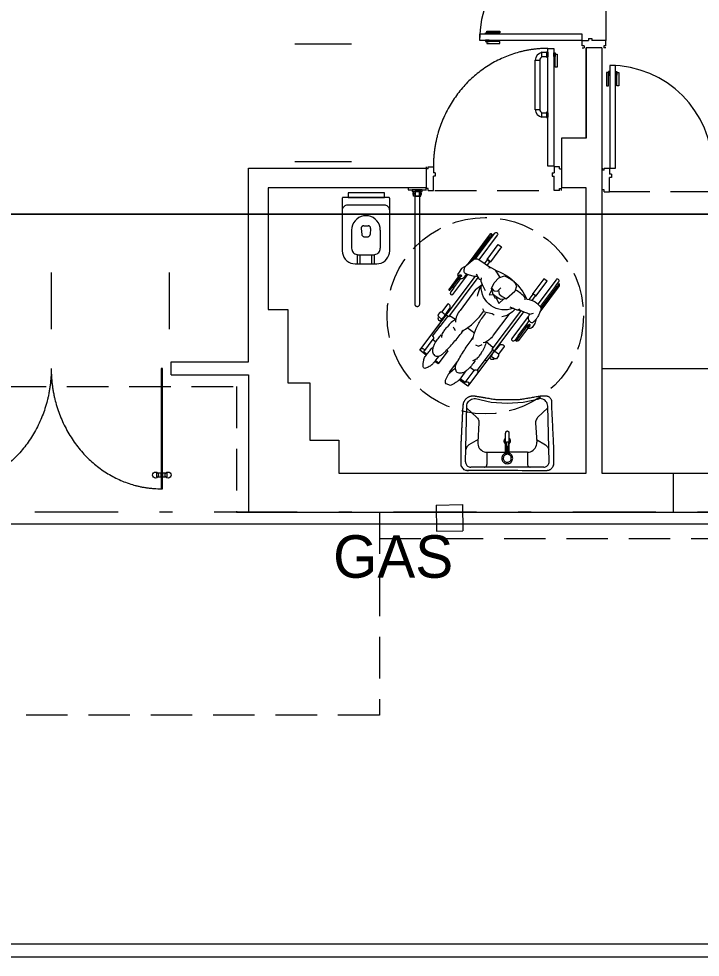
# Model space of a CAD drawing. Header units: metres. Extents: x 1411 to 1550, y 2159 to 2211.
# Drawn here: x 1521.87 to 1527.08, y 2159.85 to 2167.03 of the extents above; entities that cross this region are included whole.
import ezdxf

# ---------------------------------------------------------------- set-up
doc = ezdxf.new("R2010")
doc.units = ezdxf.units.M
doc.header["$LTSCALE"] = 0.635
for name, pattern in [('STYLE_04', [0.555573, 0.416718, -0.138855]), ('STYLE_10', [0.749969, 0.500031, -0.249939]), ('STYLE_12', [1.999969, 0.999985, -0.500031, 0.000534058, -0.49942])]:
    doc.linetypes.add(name, pattern=pattern)
for name, color, linetype in [('37-Plantas-05', 7, 'Continuous'), ('Nuevo', 162, 'Continuous'), ('Superficies', 7, 'Continuous'), ('Varios', 7, 'Continuous')]:
    doc.layers.add(name, color=color, linetype=linetype)
doc.styles.add('Futura', font='')
doc.styles.get('Futura').set_extended_font_data('Futura')

# ---------------------------------------------------------------- blocks, each defined once
blk = doc.blocks.new('LD1_VS')
at = {"color": 2, "linetype": 'Continuous', "lineweight": 15}
for p, q in [((-0.3192, 0.2174), (-0.3098, -0.2073)), ((0.2789, 0.2586), (-0.2789, 0.2586)), ((-0.1548, 0.145), (-0.1548, 0.2381)), ((0.1548, 0.145), (0.1548, 0.2381)), ((0.3192, 0.2174), (0.3098, -0.2073)), ((-0.1548, 0.145), (-0.0145, 0.145)), ((-0.0145, 0.1644), (-0.0145, -0.0005)), ((-0.0038, 0.1609), (-0.0038, 0.1002)), ((0.0043, 0.1607), (0.0043, 0.1002)), ((0.1548, 0.145), (0.0147, 0.145)), ((0.0154, 0.1646), (0.0154, -0.0005)), ((-0.0225, 0.0702), (-0.0203, 0.0738)), ((-0.0203, 0.0738), (-0.0175, 0.0771)), ((-0.0175, 0.0771), (-0.0145, 0.0795)), ((-0.0067, 0.0885), (-0.0145, 0.0885)), ((0.0077, 0.0885), (0.0154, 0.0885)), ((0.0154, 0.0785), (0.0174, 0.0771)), ((0.0174, 0.0771), (0.0202, 0.0739)), ((0.0202, 0.0739), (0.0225, 0.0703)), ((-0.2165, -0.0796), (-0.225, 0.0688)), ((-0.0252, 0.0578), (-0.025, 0.0621)), ((-0.0246, 0.0536), (-0.0252, 0.0578)), ((-0.025, 0.0621), (-0.0241, 0.0662)), ((-0.0234, 0.0495), (-0.0246, 0.0536)), ((-0.0241, 0.0662), (-0.0225, 0.0702)), ((-0.0215, 0.0457), (-0.0234, 0.0495)), ((-0.0189, 0.0422), (-0.0215, 0.0457)), ((-0.0145, 0.0378), (-0.0189, 0.0422)), ((0.019, 0.0423), (0.0154, 0.0387)), ((0.0215, 0.0458), (0.019, 0.0423)), ((0.0234, 0.0496), (0.0215, 0.0458)), ((0.0225, 0.0703), (0.0241, 0.0664)), ((0.0247, 0.0537), (0.0234, 0.0496)), ((0.0241, 0.0664), (0.025, 0.0622)), ((0.0252, 0.0579), (0.0247, 0.0537)), ((0.025, 0.0622), (0.0252, 0.0579)), ((0.2165, -0.0796), (0.225, 0.0688)), ((-0.3101, -0.1945), (-0.2322, -0.1202)), ((-0.2322, -0.1202), (-0.2272, -0.1146)), ((-0.2272, -0.1146), (-0.2231, -0.1084)), ((-0.2231, -0.1084), (-0.2199, -0.1017)), ((-0.2199, -0.1017), (-0.2177, -0.0945)), ((-0.2177, -0.0945), (-0.2165, -0.0871)), ((-0.2165, -0.0871), (-0.2165, -0.0796)), ((0.2165, -0.0871), (0.2165, -0.0796)), ((0.2177, -0.0945), (0.2165, -0.0871)), ((0.2199, -0.1017), (0.2177, -0.0945)), ((0.223, -0.1084), (0.2199, -0.1017)), ((0.2272, -0.1146), (0.223, -0.1084)), ((0.2322, -0.1202), (0.2272, -0.1146)), ((0.3101, -0.1945), (0.2322, -0.1202))]:
    blk.add_line(p, q, dxfattribs=at)
for points in [[(-0.3192, 0.2174), (-0.3189, 0.2238), (-0.3175, 0.23), (-0.3151, 0.236), (-0.3119, 0.2415), (-0.3077, 0.2464), (-0.3029, 0.2507), (-0.2975, 0.254), (-0.2916, 0.2565), (-0.2853, 0.258), (-0.2789, 0.2586), (-0.2789, 0.2586)], [(-0.1749, 0.2586), (-0.1714, 0.2583), (-0.168, 0.2573), (-0.1649, 0.2558), (-0.162, 0.2538), (-0.1595, 0.2513), (-0.1575, 0.2483), (-0.156, 0.2451), (-0.1551, 0.2417), (-0.1548, 0.2382)], [(-0.0143, 0.1527), (-0.0208, 0.1558), (-0.0265, 0.16), (-0.0315, 0.1651), (-0.0356, 0.171), (-0.0385, 0.1774), (-0.0403, 0.1843), (-0.0409, 0.1914), (-0.0402, 0.1985), (-0.0384, 0.2054), (-0.0353, 0.2118), (-0.0313, 0.2176), (-0.0262, 0.2227), (-0.0204, 0.2268), (-0.014, 0.2298), (-0.0071, 0.2317), (0, 0.2324), (0.0071, 0.2318), (0.014, 0.23), (0.0205, 0.2271), (0.0264, 0.223), (0.0314, 0.2181), (0.0356, 0.2123), (0.0387, 0.2059), (0.0407, 0.199), (0.0414, 0.192), (0.0409, 0.1849), (0.0392, 0.1779), (0.0364, 0.1714), (0.0324, 0.1655), (0.0275, 0.1603), (0.0218, 0.1561), (0.0154, 0.1529), (0.0154, 0.1529)], [(-0.0038, 0.1609), (-0.0089, 0.162), (-0.0137, 0.164), (-0.0181, 0.1668), (-0.022, 0.1703), (-0.0253, 0.1744), (-0.0278, 0.179), (-0.0294, 0.184), (-0.0302, 0.1891), (-0.0301, 0.1944), (-0.0292, 0.1995), (-0.0273, 0.2044), (-0.0246, 0.2089), (-0.0213, 0.2129), (-0.0173, 0.2163), (-0.0127, 0.2189), (-0.0078, 0.2207), (-0.0027, 0.2216), (0.0026, 0.2217), (0.0077, 0.2208), (0.0127, 0.2191), (0.0173, 0.2166), (0.0214, 0.2133), (0.0248, 0.2094), (0.0276, 0.205), (0.0295, 0.2001), (0.0306, 0.195), (0.0308, 0.1898), (0.0301, 0.1846), (0.0286, 0.1796), (0.0261, 0.1749), (0.023, 0.1708), (0.0192, 0.1672), (0.0148, 0.1643), (0.01, 0.1622), (0.0049, 0.161), (0.0049, 0.161)], [(0.1548, 0.2382), (0.1551, 0.2417), (0.156, 0.2451), (0.1575, 0.2483), (0.1595, 0.2513), (0.162, 0.2538), (0.1648, 0.2558), (0.168, 0.2573), (0.1714, 0.2583), (0.1749, 0.2586)], [(0.2789, 0.2586), (0.2853, 0.258), (0.2915, 0.2565), (0.2975, 0.254), (0.3029, 0.2507), (0.3077, 0.2464), (0.3119, 0.2415), (0.3151, 0.236), (0.3175, 0.23), (0.3189, 0.2238), (0.3192, 0.2174), (0.3192, 0.2174)], [(-0.225, 0.0688), (-0.2248, 0.0805), (-0.2227, 0.092), (-0.2189, 0.103), (-0.2133, 0.1132), (-0.2062, 0.1224), (-0.1976, 0.1302), (-0.188, 0.1366), (-0.1774, 0.1412), (-0.1663, 0.144), (-0.1548, 0.145)], [(0.1548, 0.145), (0.1663, 0.144), (0.1774, 0.1412), (0.188, 0.1366), (0.1976, 0.1302), (0.2062, 0.1224), (0.2133, 0.1132), (0.2189, 0.103), (0.2227, 0.092), (0.2248, 0.0805), (0.225, 0.0688), (0.225, 0.0688)], [(-0.2229, 0.0472), (-0.2926, 0.0885), (-0.2984, 0.0925), (-0.3035, 0.0974), (-0.3078, 0.1031), (-0.3171, 0.1227)], [(0.2229, 0.0472), (0.2926, 0.0885), (0.2984, 0.0925), (0.3035, 0.0974), (0.3078, 0.1031), (0.3171, 0.1227)], [(0.0154, -0.0005), (0.0152, -0.0031), (0.0145, -0.0056), (0.0134, -0.0079), (0.0119, -0.0101), (0.0101, -0.0119), (0.0079, -0.0134), (0.0056, -0.0145), (0.0031, -0.0152), (0.0005, -0.0154), (-0.0021, -0.0152), (-0.0046, -0.0145), (-0.007, -0.0134), (-0.0091, -0.0119), (-0.011, -0.0101), (-0.0125, -0.0079), (-0.0136, -0.0056), (-0.0143, -0.0031), (-0.0145, -0.0005)], [(-0.3098, -0.2073), (-0.3085, -0.2171), (-0.3057, -0.2266), (-0.3014, -0.2355), (-0.2957, -0.2436), (-0.2888, -0.2507), (-0.2809, -0.2565), (-0.2721, -0.2609), (-0.2628, -0.2639), (-0.2531, -0.2653), (-0.2433, -0.2651)], [(0.3098, -0.2073), (0.3085, -0.2171), (0.3057, -0.2266), (0.3014, -0.2355), (0.2957, -0.2436), (0.2888, -0.2507), (0.2809, -0.2565), (0.2721, -0.2609), (0.2628, -0.2639), (0.2531, -0.2653), (0.2433, -0.265)], [(-0.2433, -0.2651), (-0.1231, -0.2384), (-0.0002, -0.2294), (0.1227, -0.2381), (0.243, -0.2643), (0.243, -0.2644)]]:
    blk.add_lwpolyline(points, dxfattribs=at)
blk.add_lwpolyline([(-0.0067, 0.0658), (0.0077, 0.0658), (0.0077, 0.1002), (-0.0067, 0.1002)], close=True, dxfattribs=at)
at = {"color": 7, "linetype": 'Continuous', "lineweight": 15}
blk.add_rational_spline([(0.2996, 0.2857), (0.3003, 0.2857), (0.3011, 0.2857), (0.3448, 0.2857), (0.351, 0.2424), (0.3516, 0.2419), (0.3522, 0.2414), (0.3524, 0.1676), (0.3526, 0.0938), (0.3454, -0.0541), (0.3382, -0.2019), (0.3384, -0.2047), (0.3384, -0.2075), (0.3384, -0.2076), (0.3384, -0.2076), (0.3384, -0.2247), (0.3384, -0.2418), (0.3384, -0.2856), (0.2946, -0.2856), (0.2775, -0.2856), (0.2604, -0.2856), (0.2508, -0.2856), (0.2415, -0.2833), (0.1635, -0.2703), (0.0854, -0.2574), (0.0015, -0.2574), (-0.0825, -0.2574), (-0.162, -0.2708), (-0.2416, -0.2842), (-0.2501, -0.2861), (-0.2799, -0.2861), (-0.3157, -0.2658), (-0.3342, -0.2342), (-0.3359, -0.2186), (-0.3362, -0.2183), (-0.3366, -0.2181), (-0.3446, -0.0621), (-0.3526, 0.0938), (-0.3526, 0.1646), (-0.3526, 0.2353), (-0.3526, 0.2803), (-0.3079, 0.2854), (-0.3075, 0.2854), (-0.307, 0.2854), (-0.307, 0.2854), (-0.307, 0.2854), (-0.3046, 0.2857), (-0.3022, 0.2857), (-0.2998, 0.2857), (-0.2974, 0.2854), (-0.2974, 0.2854), (-0.2974, 0.2854), (0.0011, 0.2856), (0.2996, 0.2857)], [1, 1, 1, 0.755559861988, 1, 1, 1, 1, 1, 1, 1, 0.99936447301, 1, 1, 1, 1, 1, 0.707106781187, 1, 1, 1, 0.992661423523, 1, 1, 1, 1, 1, 1, 1, 1, 1, 1, 1, 1, 1, 1, 1, 1, 1, 1, 0.746109417886, 1, 1, 1, 1, 1, 0.998067602098, 1, 0.998067602098, 1, 1, 1, 1, 1], degree=2, knots=[0, 0, 0, 1, 1, 2, 2, 3, 3, 4, 4, 5, 5, 6, 6, 7, 7, 8, 8, 9, 9, 10, 10, 11, 11, 12, 12, 13, 13, 14, 14, 15, 16, 17, 18, 18, 19, 19, 20, 20, 21, 21, 22, 22, 23, 23, 24, 24, 25, 25, 26, 26, 27, 27, 28, 28, 28], dxfattribs=at)
blk = doc.blocks.new('ID1_VS')
at = {"color": 7, "linetype": 'Continuous', "lineweight": 15}
for p, q in [((-0.181, -0.297), (-0.181, 0.1041)), ((-0.1751, 0.1101), (0.1754, 0.1101)), ((0.1814, 0.1041), (0.1814, -0.297)), ((-0.1413, 0.0515), (0.1416, 0.0515))]:
    blk.add_line(p, q, dxfattribs=at)
at = {"color": 2, "linetype": 'Continuous', "lineweight": 15}
for p, q in [((-0.109, -0.1381), (-0.109, -0.2771)), ((-0.0358, -0.1261), (-0.03209, -0.1715)), ((0.01659, -0.1051), (-0.0162, -0.1051)), ((0.0362, -0.1261), (0.0325, -0.1715)), ((0.1094, -0.1381), (0.1094, -0.2771)), ((0.0127, -0.1897), (-0.0123, -0.1897)), ((0.0647, -0.3267), (-0.0644, -0.3267)), ((-0.0644, -0.3962), (-0.0644, -0.3267)), ((-0.0445, -0.3962), (-0.0445, -0.3267)), ((0.0449, -0.3962), (0.0449, -0.3267)), ((0.0647, -0.3962), (0.0647, -0.3267)), ((0.0821, -0.3962), (-0.0817, -0.3962))]:
    blk.add_line(p, q, dxfattribs=at)
at = {"color": 7, "linetype": 'Continuous', "lineweight": 15}
blk.add_lwpolyline([(0.1358, 0.147), (0.1358, 0.1101), (-0.1404, 0.1101), (-0.1404, 0.147)], close=True, dxfattribs=at)
for points in [[(-0.181, 0.1041), (-0.1809, 0.1052), (-0.1807, 0.1062), (-0.1802, 0.1071), (-0.1796, 0.108), (-0.1789, 0.1087), (-0.178, 0.1093), (-0.1771, 0.1097), (-0.1761, 0.11), (-0.1751, 0.1101)], [(0.1754, 0.1101), (0.1764, 0.11), (0.1774, 0.1097), (0.1784, 0.1093), (0.1792, 0.1087), (0.18, 0.108), (0.1806, 0.1071), (0.181, 0.1062), (0.1813, 0.1052), (0.1814, 0.1041)], [(-0.181, 0.0118), (-0.1804, 0.0187), (-0.1786, 0.0254), (-0.1757, 0.0317), (-0.1717, 0.0373), (-0.1668, 0.04219), (-0.1612, 0.0462), (-0.1549, 0.0491), (-0.1482, 0.0509), (-0.1413, 0.0515)], [(0.1416, 0.0515), (0.1485, 0.0509), (0.1552, 0.0491), (0.1615, 0.0462), (0.1672, 0.04219), (0.1721, 0.0373), (0.176, 0.0317), (0.179, 0.0254), (0.1808, 0.0187), (0.1814, 0.0118)], [(-0.0817, -0.3962), (-0.099, -0.3947), (-0.1157, -0.3902), (-0.1314, -0.3829), (-0.1456, -0.373), (-0.1578, -0.3608), (-0.1677, -0.3466), (-0.175, -0.3309), (-0.1795, -0.3142), (-0.181, -0.297)], [(0.1814, -0.297), (0.1798, -0.3142), (0.1754, -0.3309), (0.1681, -0.3466), (0.1581, -0.3608), (0.1459, -0.373), (0.1317, -0.3829), (0.116, -0.3902), (0.0993, -0.3947), (0.0821, -0.3962)]]:
    blk.add_lwpolyline(points, dxfattribs=at)
at = {"color": 2, "linetype": 'Continuous', "lineweight": 15}
for points in [[(-0.109, -0.1381), (-0.1074, -0.1192), (-0.1024, -0.1008), (-0.0944, -0.0835), (-0.0835, -0.0679), (-0.07, -0.0545), (-0.0544, -0.0435), (-0.0372, -0.0355), (-0.0188, -0.0306), (0.00019, -0.02889)], [(0.00019, -0.02889), (0.0191, -0.0306), (0.03749, -0.0355), (0.0548, -0.0435), (0.0704, -0.0545), (0.0838, -0.0679), (0.0947, -0.0835), (0.1028, -0.1008), (0.1077, -0.1192), (0.1094, -0.1381)], [(-0.0358, -0.1261), (-0.0358, -0.1229), (-0.0352, -0.1198), (-0.0341, -0.1168), (-0.0325, -0.114), (-0.0305, -0.1114), (-0.0282, -0.1093), (-0.0255, -0.1075), (-0.0225, -0.1062), (-0.01939, -0.1054), (-0.0162, -0.1051), (-0.0162, -0.1051)], [(0.01659, -0.1051), (0.0198, -0.1054), (0.02289, -0.1062), (0.02579, -0.1075), (0.02849, -0.1093), (0.0309, -0.1114), (0.03289, -0.114), (0.0344, -0.1168), (0.0355, -0.1198), (0.0361, -0.1229), (0.0362, -0.1261), (0.0362, -0.1261)], [(-0.0123, -0.1897), (-0.01559, -0.1895), (-0.0188, -0.1887), (-0.0218, -0.1873), (-0.0245, -0.1855), (-0.0269, -0.1833), (-0.029, -0.1807), (-0.0305, -0.1778), (-0.0316, -0.1747), (-0.03209, -0.1715), (-0.03209, -0.1715)], [(0.0325, -0.1715), (0.0319, -0.1747), (0.0309, -0.1778), (0.02929, -0.1807), (0.0273, -0.1833), (0.02489, -0.1855), (0.02209, -0.1873), (0.0191, -0.1887), (0.016, -0.1895), (0.0127, -0.1897), (0.0127, -0.1897)], [(-0.0594, -0.3267), (-0.068, -0.326), (-0.0764, -0.3237), (-0.0842, -0.3201), (-0.0913, -0.3151), (-0.0974, -0.309), (-0.1024, -0.3019), (-0.106, -0.2941), (-0.1083, -0.2857), (-0.109, -0.2771)], [(0.1094, -0.2771), (0.1086, -0.2857), (0.1064, -0.2941), (0.1027, -0.3019), (0.0978, -0.309), (0.0917, -0.3151), (0.0846, -0.3201), (0.0767, -0.3237), (0.0684, -0.326), (0.0597, -0.3267)]]:
    blk.add_lwpolyline(points, dxfattribs=at)
blk = doc.blocks.new('Group-18')
at = {"color": 1, "linetype": 'Continuous', "lineweight": 9}
for p, q in [((19.56509, -1.196975), (19.13203, -1.196975)), ((19.56509, -2.096975), (19.13203, -2.096975)), ((19.56509, -2.996975), (19.13203, -2.996975))]:
    blk.add_line(p, q, dxfattribs=at)
blk = doc.blocks.new('Group-19')
at = {"color": 1, "linetype": 'Continuous', "lineweight": 9}
for p, q in [((16.37172, -3.840985), (16.37172, -4.274045)), ((17.27172, -3.840985), (17.27172, -4.274045)), ((18.17172, -3.840985), (18.17172, -4.274045))]:
    blk.add_line(p, q, dxfattribs=at)
blk = doc.blocks.new('PC3B')
at = {"color": 144, "linetype": 'Continuous', "lineweight": 15}
for p, q in [((0, 0.09), (0, 0.07499)), ((0.015, 0.07499), (0, 0.07499)), ((0.015, 0.07499), (0.015, 0.09)), ((0.015, 0.09), (0.055, 0.09)), ((0.055, 0.09), (0.055, 0.043)), ((0.84, 0.09), (0.84, 0.043)), ((0.88, 0.09), (0.84, 0.09)), ((0.88, 0.07499), (0.88, 0.09)), ((0.88, 0.07499), (0.895, 0.07499)), ((0.895, 0.09), (0.895, 0.07499)), ((0.07, 0.043), (0.055, 0.043)), ((0.07, 0.018), (0.055, 0.018)), ((0.055, -0.09), (0.055, 0.018)), ((0.07, 0.043), (0.07, 0.018)), ((0.825, 0.043), (0.825, 0.018)), ((0.825, 0.043), (0.84, 0.043)), ((0.825, 0.018), (0.84, 0.018)), ((0.84, -0.09), (0.84, 0.018)), ((0.015, -0.07499), (0, -0.07499)), ((0, -0.09), (0, -0.07499)), ((0.015, -0.09), (0.015, -0.07499)), ((0.015, -0.09), (0.055, -0.09)), ((0.88, -0.09), (0.84, -0.09)), ((0.88, -0.09), (0.88, -0.07499)), ((0.88, -0.07499), (0.895, -0.07499)), ((0.895, -0.09), (0.895, -0.07499))]:
    blk.add_line(p, q, dxfattribs=at)
at = {"color": 2, "linetype": 'STYLE_10', "lineweight": 15}
blk.add_line((0.84, -0.09), (0.055, -0.09), dxfattribs=at)
at = {"color": 151, "linetype": 'Continuous', "lineweight": 15}
for points in [[(0.1025, 0.875), (0.0575, 0.875), (0.0575, 0.09), (0.1025, 0.09)], [(0.0475, 0.8195), (0.0325, 0.8195), (0.0325, 0.7195), (0.0475, 0.7195)], [(0.0575, 0.8285), (0.0475, 0.8285), (0.0475, 0.8015), (0.0575, 0.8015)], [(0.1025, 0.8285), (0.1125, 0.8285), (0.1125, 0.8015), (0.1025, 0.8015)], [(0.1125, 0.8195), (0.1275, 0.8195), (0.1275, 0.7195), (0.1125, 0.7195)]]:
    blk.add_lwpolyline(points, close=True, dxfattribs=at)
blk.add_arc((0.0575, 0.09), 0.785, 0, 90, dxfattribs=at)
blk = doc.blocks.new('PUERTA')
at = {"color": 151, "linetype": 'Continuous', "lineweight": 15}
for points in [[(0, 0), (-0.0092, 0), (-0.0092, -0.92), (0, -0.92)], [(1.6892, 0), (1.68, 0), (1.68, -0.92), (1.6892, -0.92)], [(-0.0092, -0.8019), (-0.0451, -0.8019), (-0.0451, -0.8295), (-0.0092, -0.8295)], [(0.0359, -0.8019), (0, -0.8019), (0, -0.8295), (0.0359, -0.8295)], [(1.68, -0.8019), (1.6441, -0.8019), (1.6441, -0.8295), (1.68, -0.8295)], [(1.7251, -0.8019), (1.6892, -0.8019), (1.6892, -0.8295), (1.7251, -0.8295)]]:
    blk.add_lwpolyline(points, close=True, dxfattribs=at)
at = {"color": 151, "linetype": 'Continuous', "lineweight": 15, "flags": 128}
for points in [[(-0.0754, -0.8157, -0.414214), (-0.0524, -0.7927, -0.414341), (-0.0294, -0.8157), (-0.0294, -0.8157, -0.414086), (-0.0524, -0.8387), (-0.0524, -0.8387), (-0.0524, -0.8387, -0.414086), (-0.0754, -0.8157)], [(0.0202, -0.8157, -0.414086), (0.0432, -0.7927, -0.414214), (0.0662, -0.8157), (0.0662, -0.8157, -0.414214), (0.0432, -0.8387), (0.0432, -0.8387), (0.0432, -0.8387, -0.414086), (0.0202, -0.8157)], [(1.6138, -0.8157, -0.414214), (1.6368, -0.7927, -0.414214), (1.6598, -0.8157), (1.6598, -0.8157, -0.414214), (1.6368, -0.8387), (1.6368, -0.8387), (1.6368, -0.8387, -0.414214), (1.6138, -0.8157)], [(1.7094, -0.8157, -0.414214), (1.7324, -0.7927, -0.414214), (1.7554, -0.8157), (1.7554, -0.8157, -0.414214), (1.7324, -0.8387), (1.7324, -0.8387), (1.7324, -0.8387, -0.414214), (1.7094, -0.8157)]]:
    blk.add_lwpolyline(points, format="xyb", close=True, dxfattribs=at)
at = {"color": 151, "linetype": 'Continuous', "lineweight": 15}
for points in [[(0.84, 0), (0.84, -0.2465), (0.6149, -0.6734), (0.225, -0.92), (0, -0.92)], [(0.84, 0), (0.84, -0.2465), (1.0651, -0.6734), (1.455, -0.92), (1.68, -0.92)]]:
    blk.add_open_spline(points, degree=2, dxfattribs=at)
blk = doc.blocks.new('SILLA_RUEDAS')
at = {"color": 7, "linetype": 'Continuous', "lineweight": 15}
for p, q in [((-0.3268, 0.5423), (-0.3173, 0.5538)), ((-0.3268, 0.2949), (-0.3268, 0.5423)), ((-0.3152, 0.5238), (-0.3152, 0.323)), ((-0.3033, 0.5227), (-0.3033, 0.327)), ((-0.23, 0.514), (-0.1992, 0.514)), ((-0.23, 0.3716), (-0.23, 0.514)), ((-0.1992, 0.514), (-0.1992, 0.3738)), ((0.237, 0.514), (0.2063, 0.514)), ((0.2063, 0.514), (0.2063, 0.3738)), ((0.237, 0.3716), (0.237, 0.514)), ((0.311, 0.3183), (0.311, 0.5254)), ((0.3224, 0.2931), (0.3224, 0.5254)), ((-0.1992, 0.3738), (-0.23, 0.3738)), ((-0.23, 0.3719), (-0.1992, 0.3719)), ((-0.2256, 0.3703), (-0.23, 0.3716)), ((-0.225, 0.3278), (-0.2256, 0.3703)), ((-0.2027, 0.3705), (-0.1992, 0.3716)), ((-0.2026, 0.3199), (-0.2027, 0.3705)), ((-0.1992, 0.3716), (-0.1992, 0.3738)), ((0.2063, 0.3716), (0.2063, 0.3738)), ((0.2063, 0.3738), (0.237, 0.3738)), ((0.237, 0.3719), (0.2063, 0.3719)), ((0.2356, 0.3719), (0.2063, 0.3719)), ((0.2098, 0.3705), (0.2063, 0.3716)), ((0.2097, 0.3348), (0.2098, 0.3705)), ((0.2321, 0.3343), (0.2326, 0.3703)), ((0.2326, 0.3703), (0.237, 0.3716)), ((-0.2744, 0.2332), (-0.2924, 0.2574)), ((-0.3267, 0.1646), (-0.3267, 0.018)), ((-0.3151, 0.0452), (-0.3151, 0.1606)), ((-0.3037, 0.0474), (-0.3037, 0.1581)), ((0.1521, 0.1642), (0.133, 0.1104)), ((0.1521, 0.1951), (0.1521, 0.1642)), ((0.1692, 0.1343), (0.1521, 0.1951)), ((0.3224, 0.0463), (0.3224, 0.1555)), ((0.133, 0.1104), (0.1284, 0.1023)), ((0.311, 0.0463), (0.311, 0.1353)), ((-0.3267, 0.018), (-0.3173, 0.0052)), ((0.3104, 0.0456), (0.3225, 0.0456)), ((-0.0239, -0.137), (0.0443, -0.137)), ((-0.2661, -0.1554), (-0.2329, -0.1554)), ((-0.2221, -0.1551), (-0.2026, -0.1551)), ((0.2741, -0.1554), (0.2409, -0.1554)), ((-0.2263, -0.2522), (-0.209, -0.2522)), ((0.2204, -0.2521), (0.2204, -0.3474)), ((-0.1926, -0.366), (-0.1538, -0.366)), ((-0.1926, -0.4815), (-0.1926, -0.366)), ((-0.05, -0.4907), (-0.0502, -0.3852)), ((0.058, -0.3665), (0.058, -0.4907)), ((0.0685, -0.3665), (0.058, -0.3665)), ((0.168, -0.4198), (0.1647, -0.4104)), ((0.174, -0.3685), (0.1995, -0.3685)), ((0.1995, -0.4815), (0.1995, -0.363)), ((-0.1926, -0.4815), (-0.1459, -0.4815)), ((-0.0573, -0.4815), (-0.05, -0.4815)), ((-0.0556, -0.4907), (-0.05, -0.4907)), ((0.0878, -0.4815), (0.058, -0.4815)), ((0.058, -0.4907), (0.089, -0.4907)), ((0.1699, -0.4912), (0.2322, -0.4912)), ((0.1995, -0.4815), (0.1705, -0.4815))]:
    blk.add_line(p, q, dxfattribs=at)
at = {"color": 7, "linetype": 'Continuous', "lineweight": 15, "flags": 128}
for points in [[(-0.3173, 0.5538), (-0.3148, 0.547), (-0.3152, 0.5227), (-0.3033, 0.5227), (-0.3033, 0.5649), (-0.3033, 0.5649, -0.414214), (-0.2905, 0.5777), (-0.2905, 0.5777), (-0.2904, 0.5777, -0.414214), (-0.2776, 0.5649), (-0.2776, 0.3319)], [(0.3338, 0.2494), (0.3338, 0.5432), (0.3338, 0.5432, 0.414214), (0.3281, 0.5489), (0.3281, 0.5489), (0.3281, 0.5489, 0.414214), (0.3224, 0.5432), (0.3224, 0.5432), (0.3224, 0.5255), (0.311, 0.5255), (0.311, 0.5677), (0.311, 0.5677, 0.438304), (0.2975, 0.5801), (0.2975, 0.5801), (0.2975, 0.5801), (0.2975, 0.5801, 0.438324), (0.2862, 0.5658), (0.2862, 0.5658), (0.2862, 0.5658), (0.2862, 0.3329)], [(0.1385, 0.3439, 0.100799), (-0.0274, 0.3611), (-0.0276, 0.3611), (-0.0276, 0.3611, 0.101138), (-0.1871, 0.3119), (-0.1871, 0.3119), (-0.1871, 0.3119, 0.116062), (-0.2517, 0.3323), (-0.2517, 0.3323), (-0.2518, 0.3323, 0.116785), (-0.3185, 0.3217), (-0.3185, 0.3216, 0.03142), (-0.3295, 0.2836), (-0.3295, 0.2836), (-0.3295, 0.2835, 0.031762), (-0.3358, 0.2448), (-0.3358, 0.2446, 0.053499), (-0.3354, 0.2166), (-0.3354, 0.2166), (-0.3354, 0.2165, 0.054883), (-0.329, 0.1896), (-0.329, 0.1895), (-0.3289, 0.1895), (-0.3289, 0.1895, 0.242176), (-0.2905, 0.1973), (-0.2905, 0.1973, 0.242688), (-0.2744, 0.2332), (-0.2744, 0.2332, 0.013459), (-0.2365, 0.2214), (-0.2365, 0.2214), (-0.2364, 0.2214), (-0.2363, 0.2214), (-0.2362, 0.2213, 0.013921), (-0.1979, 0.2117), (-0.1978, 0.2117)], [(0.0759, 0.2149), (0.0858, 0.2617), (0.0811, 0.3131), (0.0548, 0.3526), (0.0023, 0.3609), (-0.0292, 0.3609), (-0.0661, 0.3442), (-0.0791, 0.302), (-0.0608, 0.2204), (-0.0292, 0.1895), (-0.0291, 0.1895), (-0.0291, 0.1895, 0.029092), (0.0049, 0.1861), (0.0049, 0.1861), (0.005, 0.1861, 0.026015), (0.0392, 0.1865), (0.0393, 0.1865), (0.0393, 0.1865), (0.0759, 0.2149)], [(-0.1798, 0.2995), (-0.1713, 0.3131), (-0.1713, 0.3131, -0.035006), (-0.1256, 0.3181), (-0.1255, 0.3181, -0.035689), (-0.0798, 0.3166), (-0.0797, 0.3166)], [(0.1765, 0.3357), (0.2863, 0.3329, -0.081703), (0.3039, 0.3242), (0.3039, 0.3242), (0.3039, 0.3242, -0.078917), (0.3179, 0.3104), (0.3362, 0.2402, -0.100098), (0.3375, 0.2199), (0.3375, 0.2199, -0.09727), (0.3309, 0.2008), (0.3309, 0.2007), (0.3309, 0.2007, -0.113937), (0.3221, 0.1913), (0.3221, 0.1913), (0.3221, 0.1913), (0.3221, 0.1913, -0.114509), (0.31, 0.1867), (0.31, 0.1867), (0.31, 0.1867, -0.027116), (0.2749, 0.196), (0.2748, 0.196), (0.2748, 0.196, -0.028263), (0.2411, 0.2093), (0.2411, 0.2093, 0.020675), (0.2307, 0.2183), (0.2307, 0.2183), (0.2306, 0.2183, 0.024497), (0.2194, 0.2261, 0.024497)], [(-0.3344, 0.2332), (-0.3344, 0.2332, 0.057068), (-0.3469, 0.1992), (-0.3469, 0.1992, 0.059651), (-0.3512, 0.1633), (-0.3512, 0.1633), (-0.3512, 0.1632), (-0.3512, 0.1631, 0.177945), (-0.3426, 0.1468), (-0.3425, 0.1467, 0.177389), (-0.3255, 0.1397), (-0.3255, 0.1398), (-0.3256, 0.1401, 0.004987), (-0.3287, 0.1507), (-0.3288, 0.151), (-0.3288, 0.151, 0.008013), (-0.3322, 0.1623), (-0.3322, 0.1623), (-0.3322, 0.1624), (-0.3321, 0.1623), (-0.3321, 0.1623, 0.292689), (-0.3283, 0.1623), (-0.3283, 0.1623), (-0.3282, 0.1623), (-0.3282, 0.1623, 0.29899), (-0.3267, 0.1659), (-0.3267, 0.1659, -0.306901), (-0.3252, 0.1693), (-0.3252, 0.1693), (-0.3252, 0.1693), (-0.3252, 0.1693, -0.313099), (-0.3216, 0.169), (-0.3216, 0.169), (-0.3216, 0.169, -0.015677), (-0.3199, 0.1676), (-0.3198, 0.1675), (-0.3198, 0.1675, -0.031536), (-0.3183, 0.166), (-0.3183, 0.166), (-0.3182, 0.1659), (-0.3182, 0.1659, -0.086097), (-0.3161, 0.1629), (-0.3161, 0.1629), (-0.3161, 0.1629), (-0.3161, 0.1629, -0.089566), (-0.3151, 0.1595), (-0.3151, 0.1595), (-0.3151, 0.1594)], [(-0.3173, 0.0052), (-0.3147, 0.022), (-0.3151, 0.0463), (-0.3032, 0.0463), (-0.3032, 0.0041), (-0.3032, 0.0039, 0.414442), (-0.2904, -0.0089, 0.413985), (-0.2776, 0.0039), (-0.2776, 0.0041), (-0.2776, 0.2146)], [(-0.1978, 0.2117), (-0.1977, 0.2116, 0.087604), (-0.1732, 0.1975), (-0.1731, 0.1975, 0.086719), (-0.1452, 0.1926, 0.254308), (0.001, 0.1073), (0.001, 0.1073, 0.254109), (0.1521, 0.1836), (0.1521, 0.1836)], [(0.334, 0.1318), (0.334, 0.0166, -0.414214), (0.3283, 0.0109), (0.3283, 0.0109), (0.3283, 0.0109, -0.414214), (0.3227, 0.0165), (0.3227, 0.0165), (0.3227, 0.0166), (0.3227, 0.0449), (0.3224, 0.0463), (0.311, 0.0463), (0.3104, 0.0456), (0.3105, 0.0029), (0.3105, 0.0028, -0.406916), (0.2986, -0.0096), (0.2986, -0.0096, -0.402642), (0.2857, 0.0018), (0.2857, 0.0019), (0.2857, 0.1927)], [(-0.1488, 0.1343), (-0.1474, -0.0624), (-0.1474, -0.0624, 0.093919), (-0.1439, -0.1115), (-0.1439, -0.1116, 0.093538), (-0.1227, -0.1559), (-0.1227, -0.1559)], [(0.1692, 0.1343), (0.1678, -0.0624), (0.1678, -0.0624, -0.093944), (0.1643, -0.1115), (0.1643, -0.1115, -0.093538), (0.1431, -0.1559), (0.1431, -0.1559)], [(-0.0421, -0.1824), (-0.042, -0.1823), (-0.042, -0.1822, 0.04852), (-0.013, -0.0998), (-0.013, -0.0997), (-0.013, -0.0996, 0.048147), (-0.0004, -0.013), (-0.0004, -0.0129), (-0.0004, 0.0376)], [(0.0625, -0.1824), (0.0624, -0.1823, -0.048574), (0.0334, -0.0997), (0.0334, -0.0997, -0.048259), (0.0208, -0.0129), (0.0208, -0.0129), (0.0208, 0.0376)], [(-0.2329, -0.1047), (-0.2329, -0.1046), (-0.2329, -0.1046, 0.06763), (-0.2336, -0.0951), (-0.2336, -0.0951), (-0.2336, -0.0951, 0.071985), (-0.2371, -0.0862), (-0.2371, -0.0862), (-0.2371, -0.0862), (-0.2371, -0.0862), (-0.2371, -0.0862, 0.065823), (-0.243, -0.0808), (-0.243, -0.0808), (-0.243, -0.0808, 0.058034), (-0.25, -0.077), (-0.25, -0.077), (-0.2501, -0.077), (-0.2501, -0.077, 0.131306), (-0.2587, -0.0771), (-0.2587, -0.0771), (-0.2587, -0.0771, 0.131588), (-0.2661, -0.0817), (-0.2661, -0.0817), (-0.2661, -0.1554), (-0.2748, -0.1647), (-0.2748, -0.1924), (-0.2644, -0.201), (-0.2329, -0.2016), (-0.2286, -0.1712), (-0.2327, -0.106)], [(-0.2026, -0.1406), (-0.1343, -0.1365, 0.054143), (-0.1489, -0.1773), (-0.1489, -0.1774, 0.053467), (-0.1543, -0.2204), (-0.1543, -0.2205), (-0.1543, -0.2206, 0.04152), (-0.1576, -0.2529), (-0.1576, -0.2529), (-0.1576, -0.2529, 0.041371), (-0.1555, -0.2855), (-0.1555, -0.2855), (-0.1555, -0.2856, 0.042211), (-0.1485, -0.3004), (-0.1485, -0.3004, 0.045652), (-0.1391, -0.3139, 0.045652)], [(0.2093, -0.1418), (0.1547, -0.1378, -0.045683), (0.1663, -0.1777), (0.1664, -0.1784, -0.043696), (0.1707, -0.2208), (0.1707, -0.2211, -0.034307), (0.1733, -0.2533), (0.1733, -0.2533), (0.1733, -0.2534, -0.035543), (0.1716, -0.2857), (0.1715, -0.2859, -0.033665), (0.1661, -0.3005), (0.166, -0.3007, -0.04117), (0.1585, -0.3139, -0.04117)], [(0.2409, -0.1047), (0.2409, -0.1046), (0.2409, -0.1046, -0.072658), (0.2417, -0.0951), (0.2417, -0.0951), (0.2417, -0.0951, -0.077142), (0.2451, -0.0862), (0.2451, -0.0862), (0.2451, -0.0862), (0.2452, -0.0861), (0.2452, -0.0861, -0.060953), (0.2511, -0.0808), (0.2511, -0.0808), (0.2511, -0.0808), (0.2511, -0.0808, -0.055629), (0.2581, -0.077), (0.2581, -0.077), (0.2582, -0.077), (0.2582, -0.077, -0.129731), (0.2668, -0.0771), (0.2668, -0.0771), (0.2668, -0.0771), (0.2669, -0.0771, -0.135176), (0.2741, -0.0817), (0.2741, -0.0817), (0.2741, -0.1554), (0.2828, -0.1647), (0.2828, -0.1924), (0.2724, -0.201), (0.2409, -0.2016), (0.2367, -0.1712), (0.2408, -0.106)], [(-0.1533, -0.2996), (-0.1533, -0.2997, 0.022868), (-0.1549, -0.339), (-0.1549, -0.3391, 0.023011), (-0.1527, -0.3784, 0.025308), (-0.1462, -0.4041), (-0.1462, -0.4041), (-0.1462, -0.4041, 0.026316), (-0.1371, -0.429), (-0.137, -0.4291, 0.047803), (-0.1264, -0.4413), (-0.1263, -0.4414, 0.049214), (-0.1135, -0.4514), (-0.1134, -0.4514), (-0.1134, -0.4514, 0.145371), (-0.0989, -0.4557), (-0.0989, -0.4557), (-0.0989, -0.4557), (-0.0989, -0.4557, 0.145346), (-0.0846, -0.4514), (-0.0846, -0.4514), (-0.0845, -0.4514), (-0.0844, -0.4514, 0.058118), (-0.0713, -0.4415), (-0.0713, -0.4415), (-0.0713, -0.4415, 0.060487), (-0.0608, -0.429), (-0.0608, -0.429), (-0.0608, -0.429, 0.039598), (-0.0532, -0.4038), (-0.0532, -0.4037), (-0.0532, -0.4037, 0.03787), (-0.0496, -0.3776), (-0.0496, -0.3776, 0.01786), (-0.0393, -0.2738), (-0.0393, -0.2737, 0.017684), (-0.0364, -0.1696), (-0.0364, -0.1695)], [(0.1737, -0.2996), (0.1737, -0.2997, -0.022872), (0.1753, -0.339), (0.1753, -0.3391, -0.023022), (0.1731, -0.3784, -0.02531), (0.1666, -0.4041), (0.1666, -0.4041), (0.1666, -0.4041, -0.026318), (0.1575, -0.429), (0.1574, -0.4291, -0.047813), (0.1468, -0.4413), (0.1467, -0.4414, -0.049214), (0.1339, -0.4514), (0.1338, -0.4514), (0.1338, -0.4514, -0.145371), (0.1193, -0.4557), (0.1193, -0.4557), (0.1193, -0.4557), (0.1193, -0.4557, -0.145346), (0.105, -0.4514), (0.105, -0.4514), (0.1049, -0.4514), (0.1048, -0.4514, -0.058118), (0.0917, -0.4415), (0.0917, -0.4415), (0.0917, -0.4415, -0.060487), (0.0812, -0.429), (0.0812, -0.429), (0.0812, -0.429), (0.0812, -0.429, -0.039603), (0.0736, -0.4038), (0.0736, -0.4038), (0.0736, -0.4037), (0.0736, -0.4037, -0.03787), (0.07, -0.3776), (0.07, -0.3776, -0.017911), (0.0597, -0.2738, -0.017828), (0.0568, -0.1695, -0.017828)], [(-0.1455, -0.4066), (-0.1461, -0.4721), (-0.1461, -0.4721, 0.053411), (-0.1436, -0.4992), (-0.1436, -0.4993, 0.052466), (-0.1355, -0.5251), (-0.1355, -0.5252, 0.008133), (-0.1264, -0.5455), (-0.1264, -0.5455, 0.008267), (-0.1167, -0.5655), (-0.0825, -0.5768), (-0.0825, -0.5768, 0.080765), (-0.0707, -0.5683), (-0.0707, -0.5683), (-0.0707, -0.5683, 0.083027), (-0.0621, -0.5565), (-0.0621, -0.5565), (-0.0537, -0.501), (-0.0537, -0.5009), (-0.0538, -0.5006, 0.008072), (-0.0597, -0.4697), (-0.0598, -0.4694, 0.008008), (-0.0669, -0.4381, 0.008008)], [(0.089, -0.4406), (0.089, -0.4799), (0.089, -0.4801), (0.089, -0.4801, 0.015069), (0.0897, -0.5033), (0.0897, -0.5033), (0.0897, -0.5035), (0.0897, -0.5036, 0.01755), (0.0917, -0.5266), (0.0917, -0.5266), (0.0919, -0.5271), (0.0919, -0.5272, 0.040016), (0.1028, -0.5552), (0.1028, -0.5552), (0.103, -0.5556), (0.103, -0.5556, 0.04371), (0.118, -0.5805), (0.118, -0.5805, 0.112254), (0.129, -0.5794), (0.129, -0.5794, 0.10133), (0.1388, -0.5734), (0.139, -0.5732, 0.024212), (0.1524, -0.5526), (0.1525, -0.5524, 0.023106), (0.1641, -0.5301), (0.1642, -0.5298, 0.06661), (0.1692, -0.5149), (0.1693, -0.5145, 0.063211), (0.1704, -0.498), (0.1704, -0.498), (0.1704, -0.4978, 0.006409), (0.1697, -0.4588), (0.1697, -0.4587, 0.006413), (0.168, -0.4197), (0.168, -0.4197)]]:
    blk.add_lwpolyline(points, format="xyb", dxfattribs=at)
at = {"color": 7, "linetype": 'Continuous', "lineweight": 15}
for points in [[(0.0697, 0.321), (0.1363, 0.3442), (0.1732, 0.3386), (0.1765, 0.3357), (0.1856, 0.3267)], [(-0.225, 0.2183), (-0.225, -0.4907), (-0.145, -0.4907)], [(-0.1907, 0.2173), (-0.1786, 0.2007), (-0.1216, 0.1862)], [(0.026, 0.2345), (0.0049, 0.2149), (-0.0241, 0.2149), (-0.0608, 0.2204)], [(0.0751, 0.2147), (0.0523, 0.212), (0.0286, 0.226), (0.0233, 0.2598)], [(0.1878, 0.2319), (0.1758, 0.212), (0.1521, 0.1951), (0.1076, 0.1736)], [(0.1704, -0.4912), (0.2322, -0.4912), (0.2322, 0.2171)], [(0.2387, 0.2346), (0.1937, 0.2149), (0.1808, 0.2203)], [(0.2093, 0.219), (0.2093, -0.1558), (0.2322, -0.1558)], [(0.3377, 0.2273), (0.3414, 0.2234), (0.3512, 0.1999), (0.3499, 0.1672), (0.3486, 0.1436), (0.3414, 0.1397), (0.334, 0.1318), (0.3329, 0.1515), (0.3279, 0.1581), (0.3169, 0.1555), (0.3206, 0.1371), (0.3206, 0.1226), (0.3121, 0.1345), (0.3023, 0.141), (0.2973, 0.1527), (0.2949, 0.1698), (0.2961, 0.1907)], [(-0.3151, 0.1594), (-0.3145, 0.1371), (-0.3121, 0.1384), (-0.3034, 0.1568), (-0.301, 0.1911)], [(-0.203, 0.2088), (-0.2026, -0.1551), (-0.2026, -0.1551), (-0.2094, -0.1551), (-0.209, -0.2522), (-0.209, -0.3507)], [(-0.161, 0.1928), (-0.158, 0.1671), (-0.1423, 0.1221), (-0.1157, 0.0887)], [(0.0049, 0.1783), (-0.0371, 0.1558), (-0.0453, 0.2052)], [(0.0388, 0.1865), (0.0128, 0.1727), (-0.0056, 0.1867)], [(0.0694, 0.2098), (0.0627, 0.1642), (0.039, 0.1867)], [(-0.061, 0.0638), (-0.0424, 0.063), (0.0102, 0.0378), (0.0369, 0.0513)], [(-0.2644, -0.201), (-0.2617, -0.2108), (-0.2474, -0.2207), (-0.2371, -0.22), (-0.2314, -0.2074), (-0.2329, -0.2016)], [(-0.0835, -0.2019), (-0.1076, -0.1968), (-0.1223, -0.1709)], [(0.1352, -0.1968), (0.1205, -0.2019), (0.1109, -0.2073), (0.106, -0.2073)], [(0.2322, -0.2522), (0.2153, -0.2522), (0.2153, -0.1558)], [(0.2724, -0.201), (0.2698, -0.2108), (0.2555, -0.2207), (0.2451, -0.22), (0.2394, -0.2074), (0.2409, -0.2016)]]:
    blk.add_lwpolyline(points, dxfattribs=at)
for centre, radius, start, end in [((-0.2089, -0.367), 0.0163, 3.51068, 187.70686), ((0.216, -0.3632), 0.0164, 74.43849, 180.69869), ((-0.2089, -0.4824), 0.0163, 3.16036, 187.70968), ((0.2159, -0.4819), 0.0163, 1.40575, 178.59425)]:
    blk.add_arc(centre, radius, start, end, dxfattribs=at)
blk = doc.blocks.new('GROUP-159')
at = {"color": 7, "linetype": 'STYLE_04', "lineweight": 15}
blk.add_circle((36.38308, 6.5209), 0.75, dxfattribs=at)
at = {"color": 7, "xscale": -1, "rotation": 323.1194565544515}
blk.add_blockref('SILLA_RUEDAS', (36.36308, 6.5109), dxfattribs=at)
blk = doc.blocks.new('BA2_VS')
at = {"color": 7, "linetype": 'Continuous', "lineweight": 15}
blk.add_line((-0.3878, -0.01949), (-0.3878, 0.01949), dxfattribs=at)
for points in [[(-0.4532, -0.0689), (-0.4532, 0.0689), (-0.436, 0.0689), (-0.436, -0.0689)], [(-0.436, -0.0383), (-0.436, 0.0383), (-0.4255, 0.0383), (-0.4255, -0.0383)], [(-0.4255, 0.0279), (-0.4255, 0.01949), (-0.3878, 0.01949), (-0.3878, 0.0279)], [(-0.4255, 0.01609), (-0.3878, 0.01609), (-0.3878, -0.01609), (-0.4255, -0.01609)], [(-0.4128, 0.03139), (-0.4128, 0.0279), (-0.4027, 0.0279), (-0.4027, 0.03139)], [(0.4371, 0.0192), (0.4404, 0.01839), (0.4435, 0.0169), (0.4463, 0.01499), (0.4487, 0.0126), (0.4506, 0.00979), (0.4521, 0.00669), (0.453, 0.0034), (0.4532, 0), (0.453, -0.0034), (0.4521, -0.00669), (0.4506, -0.00979), (0.4487, -0.01249), (0.4463, -0.01499), (0.4435, -0.0169), (0.4404, -0.0183), (0.4371, -0.0192), (0.4337, -0.01949), (-0.3878, -0.01949), (-0.3878, 0.01949), (0.4337, 0.01949)], [(-0.4255, -0.0279), (-0.4255, -0.01949), (-0.3878, -0.01949), (-0.3878, -0.0279)], [(-0.4128, -0.03139), (-0.4128, -0.0279), (-0.4027, -0.0279), (-0.4027, -0.03139)]]:
    blk.add_lwpolyline(points, close=True, dxfattribs=at)
blk = doc.blocks.new('GROUP-60')
at = {"color": 180, "linetype": 'Continuous', "lineweight": 15}
for p, q in [((0, 0.0848), (-0.04, 0.0848)), ((-0.04, 0.0848), (-0.04, 0.0378)), ((0, 0.0698), (0, 0.0848)), ((0.015, 0.0848), (0.015, 0.0698)), ((-0.055, 0.0378), (-0.04, 0.0378)), ((-0.055, 0.0378), (-0.055, 0.0128)), ((-0.055, 0.0128), (-0.04, 0.0128)), ((-0.04, -0.0952), (-0.04, 0.0128)), ((0, 0.0698), (0.015, 0.0698)), ((0, -0.0952), (-0.04, -0.0952)), ((0, -0.0802), (0.015, -0.0802)), ((0, -0.0952), (0, -0.0802)), ((0.015, -0.0952), (0.015, -0.0802))]:
    blk.add_line(p, q, dxfattribs=at)
blk = doc.blocks.new('GROUP-61')
at = {"color": 180, "linetype": 'Continuous', "lineweight": 15}
for p, q in [((-1.0175, 0.0848), (-1.0175, 0.0698)), ((-1.0025, 0.0848), (-0.9625, 0.0848)), ((-1.0025, 0.0698), (-1.0025, 0.0848)), ((-0.9625, 0.0848), (-0.9625, 0.0378)), ((-1.0025, 0.0698), (-1.0175, 0.0698)), ((-0.9475, 0.0378), (-0.9625, 0.0378)), ((-0.9625, -0.0952), (-0.9625, 0.0128)), ((-0.9475, 0.0128), (-0.9625, 0.0128)), ((-0.9475, 0.0378), (-0.9475, 0.0128)), ((-1.0175, -0.0952), (-1.0175, -0.0802)), ((-1.0025, -0.0802), (-1.0175, -0.0802)), ((-1.0025, -0.0952), (-1.0025, -0.0802)), ((-1.0025, -0.0952), (-0.9625, -0.0952))]:
    blk.add_line(p, q, dxfattribs=at)
blk = doc.blocks.new('PC2')
at = {"color": 2, "linetype": 'STYLE_10', "lineweight": 15}
blk.add_line((-0.9505, -0.0952), (-0.0505, -0.0952), dxfattribs=at)
at = {"color": 151, "linetype": 'Continuous', "lineweight": 15}
for points in [[(-0.1329, 0.9598), (-0.0875, 0.9598), (-0.0875, 0.9248), (-0.1329, 0.9248)], [(-0.0875, 0.9623), (-0.0975, 0.9623), (-0.0975, 0.9218), (-0.0875, 0.9218)], [(-0.0875, 0.9898), (-0.0425, 0.9898), (-0.0425, 0.0898), (-0.0875, 0.0898)], [(-0.0425, 0.9558), (-0.0325, 0.9558), (-0.0325, 0.9288), (-0.0425, 0.9288)], [(-0.0325, 0.9468), (-0.01749, 0.9468), (-0.01749, 0.8468), (-0.0325, 0.8468)], [(-0.1845, 0.8993), (-0.1495, 0.8993), (-0.1495, 0.5207), (-0.1845, 0.5207)], [(-0.1329, 0.4985), (-0.0875, 0.4985), (-0.0875, 0.4635), (-0.1329, 0.4635)], [(-0.0875, 0.5013), (-0.0975, 0.5013), (-0.0975, 0.4608), (-0.0875, 0.4608)]]:
    blk.add_lwpolyline(points, close=True, dxfattribs=at)
for centre, radius, start, end in [((-0.1193, 0.8959), 0.06533, 102.015129, 177.025609), ((-0.1229, 0.9001), 0.02665, 112.040972, 181.720335), ((-0.1193, 0.5274), 0.06529, 182.985113, 257.994914), ((-0.1229, 0.5232), 0.02661, 178.277338, 247.974702)]:
    blk.add_arc(centre, radius, start, end, dxfattribs=at)
blk.add_open_spline([(-0.0875, 0.9898), (-0.322, 0.9898), (-0.728, 0.7473), (-0.9625, 0.3273), (-0.9625, 0.0848)], degree=2, dxfattribs=at)
at = {"color": 144}
for name in ['GROUP-61', 'GROUP-60']:
    blk.add_blockref(name, (0, 0), dxfattribs=at)

msp = doc.modelspace()

# ---------------------------------------------------------------- linework, layer by layer
at = {"layer": '37-Plantas-05', "color": 83, "linetype": 'Continuous', "lineweight": 15}
for p, q in [((1526.326, 2163.554), (1530.326, 2163.554)), ((1523.626, 2163.254), (1530.704, 2163.254))]:
    msp.add_line(p, q, dxfattribs=at)
at = {"layer": '37-Plantas-05', "color": 4, "linetype": 'STYLE_12', "lineweight": 15}
msp.add_line((1534.9566, 2163.254), (1414.9021, 2163.254), dxfattribs=at)
at = {"layer": '37-Plantas-05', "color": 2, "linetype": 'STYLE_10', "lineweight": 15}
for p, q in [((1524.626, 2163.254), (1524.626, 2161.704)), ((1524.626, 2163.054), (1530.7871, 2163.054))]:
    msp.add_line(p, q, dxfattribs=at)
at = {"layer": '37-Plantas-05', "color": 132, "linetype": 'Continuous', "lineweight": 15}
for p, q in [((1532.7848, 2159.954), (1416.1548, 2159.954)), ((1532.7848, 2159.854), (1416.1548, 2159.854))]:
    msp.add_line(p, q, dxfattribs=at)
at = {"layer": 'Nuevo', "color": 83, "linetype": 'Continuous', "lineweight": 15}
for p, q in [((1526.326, 2166.8041), (1526.206, 2166.8041)), ((1526.206, 2166.114), (1526.206, 2166.8041)), ((1526.206, 2166.8041), (1526.206, 2166.114)), ((1526.326, 2166.8041), (1526.326, 2163.554)), ((1526.016, 2166.114), (1526.016, 2165.734)), ((1526.206, 2166.114), (1526.016, 2166.114)), ((1523.626, 2164.404), (1523.626, 2165.884)), ((1523.626, 2165.884), (1524.9835, 2165.884)), ((1524.9835, 2165.884), (1524.9835, 2165.734)), ((1524.9844, 2165.734), (1523.776, 2165.734)), ((1523.776, 2165.734), (1523.776, 2164.804)), ((1526.206, 2165.734), (1526.016, 2165.734)), ((1526.206, 2163.554), (1526.206, 2165.734)), ((1523.776, 2164.804), (1523.926, 2164.804)), ((1523.926, 2164.804), (1523.926, 2164.244)), ((1523.0351, 2164.304), (1523.0351, 2164.404)), ((1523.0351, 2164.404), (1523.626, 2164.404)), ((1526.326, 2164.354), (1528.069, 2164.354)), ((1523.0351, 2164.304), (1523.626, 2164.304)), ((1523.626, 2164.304), (1523.626, 2163.254)), ((1523.926, 2164.244), (1524.096, 2164.244)), ((1524.096, 2164.244), (1524.096, 2163.804)), ((1524.096, 2163.804), (1524.316, 2163.804)), ((1524.316, 2163.804), (1524.316, 2163.554)), ((1524.316, 2163.554), (1526.206, 2163.554)), ((1526.869, 2163.554), (1526.869, 2163.254))]:
    msp.add_line(p, q, dxfattribs=at)
at = {"layer": 'Nuevo', "color": 180, "linetype": 'Continuous', "lineweight": 15}
for p, q in [((1523.0351, 2164.404), (1523.626, 2164.404)), ((1523.0351, 2164.304), (1523.0351, 2164.404)), ((1523.0351, 2164.304), (1523.626, 2164.304))]:
    msp.add_line(p, q, dxfattribs=at)
at = {"layer": 'Nuevo', "color": 2, "linetype": 'STYLE_10', "lineweight": 15}
for p, q in [((1520.811, 2164.214), (1523.536, 2164.214)), ((1523.536, 2164.214), (1523.536, 2163.254)), ((1523.536, 2163.254), (1523.626, 2163.254)), ((1524.626, 2161.704), (1486.8299, 2161.704))]:
    msp.add_line(p, q, dxfattribs=at)
at = {"layer": 'Nuevo', "color": 7, "linetype": 'Continuous', "lineweight": 5}
msp.add_line((1525.0604, 2163.3097), (1525.2604, 2163.313), dxfattribs=at)
at = {"layer": 'Superficies', "color": 190, "linetype": 'Continuous', "lineweight": 9}
for points in [[(1487.5912, 2198.2911), (1532.9722, 2198.2911), (1532.9722, 2165.5332), (1487.5912, 2165.5332)], [(1505.191, 2165.5332), (1530.8768, 2165.5332), (1530.8768, 2163.164), (1505.191, 2163.164)]]:
    msp.add_lwpolyline(points, close=True, dxfattribs=at)
at = {"layer": 'Varios', "color": 7, "linetype": 'Continuous', "lineweight": 5}
for p, q in [((1525.0604, 2163.3097), (1525.0637, 2163.1097)), ((1525.2604, 2163.313), (1525.2637, 2163.113)), ((1525.0637, 2163.1097), (1525.2637, 2163.113))]:
    msp.add_line(p, q, dxfattribs=at)

# ---------------------------------------------------------------- block references
at = {"layer": 'Nuevo', "color": 7}
for name in ['Group-18', 'Group-19']:
    msp.add_blockref(name, (1504.848, 2168.9281), dxfattribs=at)
at = {"layer": 'Nuevo', "color": 151, "rotation": 90}
msp.add_blockref('PC3B', (1526.266, 2166.8041), dxfattribs=at)
at = {"layer": 'Nuevo', "color": 151}
for name, p in [('PC2', (1526.001, 2165.809)), ('PC3B', (1526.3283, 2165.794)), ('PUERTA', (1521.2797, 2164.354))]:
    msp.add_blockref(name, p, dxfattribs=at)
at = {"layer": 'Nuevo', "color": 111, "xscale": -1, "rotation": 90}
msp.add_blockref('BA2_VS', (1524.9155, 2165.2808), dxfattribs=at)
at = {"layer": 'Nuevo', "color": 31, "xscale": -1}
msp.add_blockref('ID1_VS', (1524.5238, 2165.549), dxfattribs=at)
at = {"layer": 'Nuevo', "color": 2}
msp.add_blockref('GROUP-159', (1489.0522, 2158.2354), dxfattribs=at)
at = {"layer": 'Nuevo', "color": 31, "xscale": -1, "rotation": 180}
msp.add_blockref('LD1_VS', (1525.6029, 2163.8577), dxfattribs=at)

# ---------------------------------------------------------------- texts
at = {"layer": 'Varios', "color": 7, "insert": (1524.2731, 2163.0784), "char_height": 0.32465, "attachment_point": 1, "line_spacing_factor": 0.96736, "style": 'Futura'}
msp.add_mtext('GAS', dxfattribs=at)

doc.saveas('drawing.dxf')
